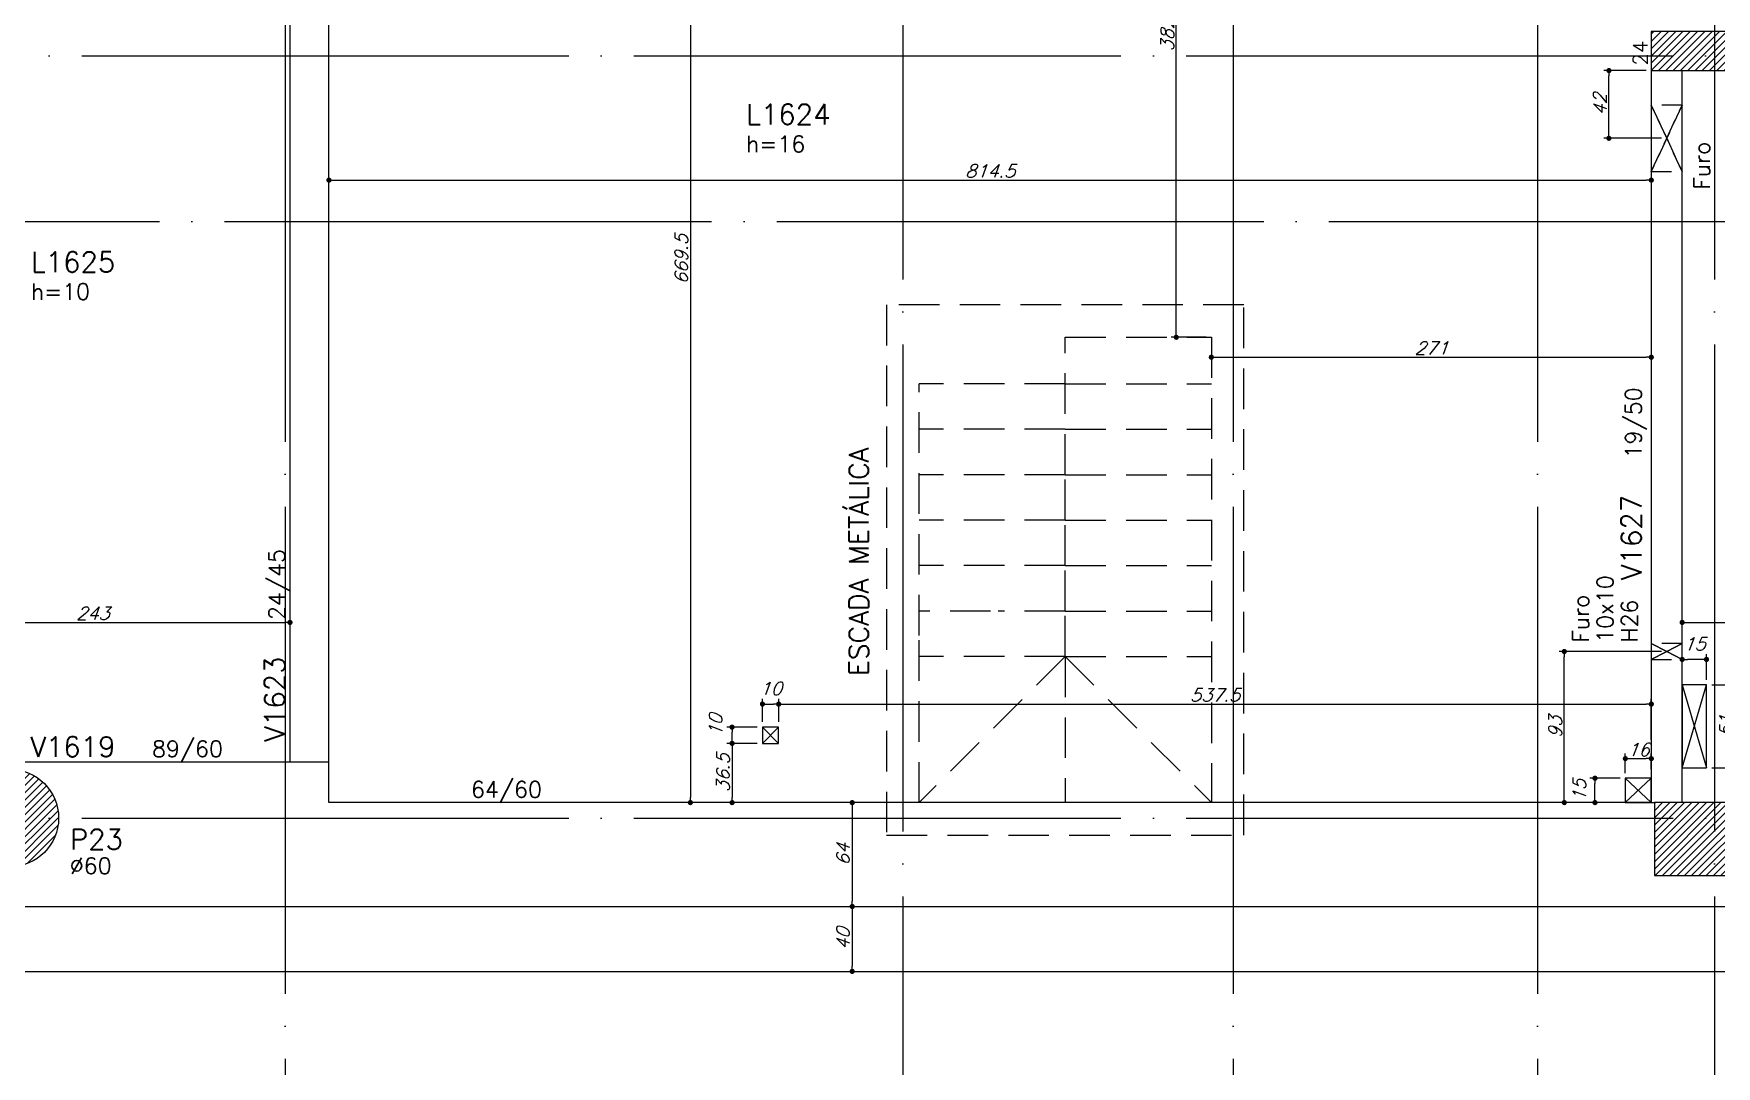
# Model space of a CAD drawing. Header units: millimetres. Extents: x -2368 to 4502, y -2283 to 2217.
# Drawn here: x -1245 to -208, y -638 to -1 of the extents above; entities that cross this region are included whole.
import ezdxf
from ezdxf.enums import TextEntityAlignment as Align

# ---------------------------------------------------------------- set-up
doc = ezdxf.new("R2010")
doc.units = ezdxf.units.MM
doc.header["$LTSCALE"] = 50
for name, pattern in [('DASHED', [0.75, 0.5, -0.25]), ('EIXO', [6.8, 6, -0.4, 0, -0.4]), ('HIDDEN', [0.375, 0.25, -0.125])]:
    doc.linetypes.add(name, pattern=pattern)
for name, color, linetype in [('F-COTAS', 106, 'Continuous'), ('F-COTAS-FUROS', 50, 'Continuous'), ('F-COTAS-FUROS VIGA', 50, 'Continuous'), ('F-EIXO', 12, 'EIXO'), ('F-ESCADAS', 2, 'Continuous'), ('F-FURO-PAREDE', 2, 'HIDDEN'), ('F-FURO-PAREDE-TEXTOS', 2, 'Continuous'), ('F-LAJES', 3, 'Continuous'), ('F-LAJES-DIM', 2, 'Continuous'), ('F-LAJES-NOME', 4, 'Continuous'), ('F-PILARES-DIM', 172, 'Continuous'), ('F-PILARES-HACH', 174, 'Continuous'), ('F-PILARES-NOME', 170, 'Continuous'), ('F-PILARES-S', 170, 'Continuous'), ('F-TEXTO', 6, 'Continuous'), ('F-VIGAS', 3, 'Continuous'), ('F-VIGAS-DIM', 2, 'Continuous'), ('F-VIGAS-NOME', 4, 'Continuous'), ('F-VÃO', 1, 'Continuous')]:
    doc.layers.add(name, color=color, linetype=linetype)
doc.styles.add('CP-TEXT-INCL', font='romans.shx', dxfattribs={"oblique": 20})
doc.styles.add('CP-TEXTO', font='romans.shx')
doc.styles.add('MCP', font='romans.shx')
doc.styles.add('ROMANS', font='romans.shx')
doc.dimstyles.new('CP-COTAS-50', dxfattribs={"dimscale": 0.64, "dimtxt": 12.5, "dimasz": 5, "dimexe": 5, "dimexo": 5, "dimgap": 2.5, "dimtad": 1, "dimdec": 1, "dimdsep": 46, "dimtxsty": 'CP-TEXT-INCL', "dimblk1": 'DOT', "dimblk2": 'DOT', "dimsah": 1, "dimcen": 9, "dimclrd": 256, "dimclre": 256, "dimclrt": 256, "dimadec": 0, "dimazin": 0, "dimtfac": 1, "dimtdec": 1, "dimtmove": 2, "dimatfit": 3, "dimldrblk": 'DOT', "dimfxl": 0, "dimtolj": 1, "dimarcsym": 0})

# ---------------------------------------------------------------- blocks, each defined once
blk = doc.blocks.new('*U13')
at = {"layer": 'F-EIXO'}
blk.add_line((0, 0), (4945.5, 0), dxfattribs=at)
at = {"layer": 'F-TEXTO', "style": 'ROMANS'}
blk.add_attdef('EIXO', text='', height=17.5, dxfattribs=at).set_placement((-28.2, 0), align=Align.MIDDLE_CENTER)
blk = doc.blocks.new('*U12')
at = {"layer": 'F-EIXO'}
blk.add_line((0, 0), (4857.5, 0), dxfattribs=at)
at = {"layer": 'F-TEXTO', "style": 'ROMANS'}
blk.add_attdef('EIXO', text='', height=17.5, dxfattribs=at).set_placement((-28.2, 0), align=Align.MIDDLE_CENTER)
blk = doc.blocks.new('*U19')
at = {"layer": 'F-EIXO'}
blk.add_line((0, 0), (0, -2828.6), dxfattribs=at)
at = {"layer": 'F-TEXTO', "style": 'ROMANS'}
blk.add_attdef('EIXO', text='', height=17.5, rotation=360, dxfattribs=at).set_placement((0, 28.2), align=Align.MIDDLE_CENTER)
blk = doc.blocks.new('*U20')
at = {"layer": 'F-EIXO'}
blk.add_line((0, 0), (0, -2728.6), dxfattribs=at)
at = {"layer": 'F-TEXTO', "style": 'ROMANS'}
blk.add_attdef('EIXO', text='', height=17.5, rotation=360, dxfattribs=at).set_placement((0, 28.2), align=Align.MIDDLE_CENTER)
blk = doc.blocks.new('*U21')
at = {"layer": 'F-EIXO'}
blk.add_line((0, 0), (0, -2828.6), dxfattribs=at)
at = {"layer": 'F-TEXTO', "style": 'ROMANS'}
blk.add_attdef('EIXO', text='', height=17.5, rotation=360, dxfattribs=at).set_placement((0, 28.2), align=Align.MIDDLE_CENTER)
blk = doc.blocks.new('_DOT')
at = {"color": 0, "linetype": 'ByBlock'}
blk.add_line((-0.5, 0), (-1, 0), dxfattribs=at)
at = {"color": 0, "linetype": 'ByBlock', "const_width": 0.5}
blk.add_lwpolyline([(-0.25, 0, 1), (0.25, 0, 1)], format="xyb", close=True, dxfattribs=at)
blk = doc.blocks.new('*D24')
at = {"layer": 'DEFPOINTS', "color": 0, "transparency": 16777216}
for p in [(-1330, -364), (-1087, -364), (-1087, -364)]:
    blk.add_point(p, dxfattribs=at)
at = {"layer": 'F-COTAS', "lineweight": -2, "transparency": 16777216}
blk.add_line((-1326.8, -364), (-1090.2, -364), dxfattribs=at)
at = {"layer": 'F-COTAS', "lineweight": -2, "transparency": 16777216, "xscale": 3.2, "yscale": 3.2, "zscale": 3.2, "rotation": 180}
blk.add_blockref('_DOT', (-1330, -364), dxfattribs=at)
at = {"layer": 'F-COTAS', "lineweight": -2, "transparency": 16777216, "xscale": 3.2, "yscale": 3.2, "zscale": 3.2}
blk.add_blockref('_DOT', (-1087, -364), dxfattribs=at)
at = {"layer": 'F-COTAS', "transparency": 16777216, "insert": (-1208.5, -358.4), "char_height": 8, "attachment_point": 5, "style": 'CP-TEXT-INCL'}
blk.add_mtext('\\A1;243', dxfattribs=at)
blk = doc.blocks.new('*D25')
at = {"layer": 'DEFPOINTS', "color": 0, "transparency": 16777216}
for p in [(-1063, -91.5), (-248.5, -91.5), (-248.5, -91.5)]:
    blk.add_point(p, dxfattribs=at)
at = {"layer": 'F-COTAS', "lineweight": -2, "transparency": 16777216}
blk.add_line((-1059.8, -91.5), (-251.7, -91.5), dxfattribs=at)
at = {"layer": 'F-COTAS', "lineweight": -2, "transparency": 16777216, "xscale": 3.2, "yscale": 3.2, "zscale": 3.2, "rotation": 180}
blk.add_blockref('_DOT', (-1063, -91.5), dxfattribs=at)
at = {"layer": 'F-COTAS', "lineweight": -2, "transparency": 16777216, "xscale": 3.2, "yscale": 3.2, "zscale": 3.2}
blk.add_blockref('_DOT', (-248.5, -91.5), dxfattribs=at)
at = {"layer": 'F-COTAS', "transparency": 16777216, "insert": (-655.8, -85.9), "char_height": 8, "attachment_point": 5, "style": 'CP-TEXT-INCL'}
blk.add_mtext('\\A1;814.5', dxfattribs=at)
blk = doc.blocks.new('*D26')
at = {"layer": 'DEFPOINTS', "color": 0, "transparency": 16777216}
for p in [(-229.5, -364), (180.5, -364), (180.5, -364)]:
    blk.add_point(p, dxfattribs=at)
at = {"layer": 'F-COTAS', "lineweight": -2, "transparency": 16777216}
blk.add_line((-226.3, -364), (177.3, -364), dxfattribs=at)
at = {"layer": 'F-COTAS', "lineweight": -2, "transparency": 16777216, "xscale": 3.2, "yscale": 3.2, "zscale": 3.2, "rotation": 180}
blk.add_blockref('_DOT', (-229.5, -364), dxfattribs=at)
at = {"layer": 'F-COTAS', "lineweight": -2, "transparency": 16777216, "xscale": 3.2, "yscale": 3.2, "zscale": 3.2}
blk.add_blockref('_DOT', (180.5, -364), dxfattribs=at)
at = {"layer": 'F-COTAS', "transparency": 16777216, "insert": (-24.5, -358.4), "char_height": 8, "attachment_point": 5, "style": 'CP-TEXT-INCL'}
blk.add_mtext('\\A1;410', dxfattribs=at)
blk = doc.blocks.new('*D74')
at = {"layer": 'DEFPOINTS', "color": 0, "transparency": 16777216}
for p in [(-840.4, 194.5), (-840.4, -475), (-840.4, -475)]:
    blk.add_point(p, dxfattribs=at)
at = {"layer": 'F-COTAS', "lineweight": -2, "transparency": 16777216}
blk.add_line((-840.4, 191.3), (-840.4, -471.8), dxfattribs=at)
at = {"layer": 'F-COTAS', "lineweight": -2, "transparency": 16777216, "xscale": 3.2, "yscale": 3.2, "zscale": 3.2}
for p, rotation in [((-840.4, 194.5), 90), ((-840.4, -475), 270)]:
    blk.add_blockref('_DOT', p, dxfattribs=dict(at, rotation=rotation))
at = {"layer": 'F-COTAS', "transparency": 16777216, "insert": (-846, -140.3), "char_height": 8, "attachment_point": 5, "rotation": 90, "style": 'CP-TEXT-INCL'}
blk.add_mtext('\\A1;669.5', dxfattribs=at)
blk = doc.blocks.new('*D75')
at = {"layer": 'DEFPOINTS', "color": 0, "transparency": 16777216}
for p in [(-740.7, -475), (-740.7, -539), (-740.7, -539)]:
    blk.add_point(p, dxfattribs=at)
at = {"layer": 'F-COTAS', "lineweight": -2, "transparency": 16777216}
blk.add_line((-740.7, -478.2), (-740.7, -535.8), dxfattribs=at)
at = {"layer": 'F-COTAS', "lineweight": -2, "transparency": 16777216, "xscale": 3.2, "yscale": 3.2, "zscale": 3.2}
for p, rotation in [((-740.7, -475), 90), ((-740.7, -539), 270)]:
    blk.add_blockref('_DOT', p, dxfattribs=dict(at, rotation=rotation))
at = {"layer": 'F-COTAS', "transparency": 16777216, "insert": (-746.3, -507), "char_height": 8, "attachment_point": 5, "rotation": 90, "style": 'CP-TEXT-INCL'}
blk.add_mtext('\\A1;64', dxfattribs=at)
blk = doc.blocks.new('*D76')
at = {"layer": 'DEFPOINTS', "color": 0, "transparency": 16777216}
for p in [(-740.7, -539), (-740.7, -579), (-740.7, -579)]:
    blk.add_point(p, dxfattribs=at)
at = {"layer": 'F-COTAS', "lineweight": -2, "transparency": 16777216}
blk.add_line((-740.7, -542.2), (-740.7, -575.8), dxfattribs=at)
at = {"layer": 'F-COTAS', "lineweight": -2, "transparency": 16777216, "xscale": 3.2, "yscale": 3.2, "zscale": 3.2}
for p, rotation in [((-740.7, -539), 90), ((-740.7, -579), 270)]:
    blk.add_blockref('_DOT', p, dxfattribs=dict(at, rotation=rotation))
at = {"layer": 'F-COTAS', "transparency": 16777216, "insert": (-746.3, -559), "char_height": 8, "attachment_point": 5, "rotation": 90, "style": 'CP-TEXT-INCL'}
blk.add_mtext('\\A1;40', dxfattribs=at)
blk = doc.blocks.new('*D157')
at = {"layer": 'DEFPOINTS', "color": 0, "transparency": 16777216}
for p in [(-519.5, -188.3), (-248.5, -188.3), (-248.5, -200.6)]:
    blk.add_point(p, dxfattribs=at)
at = {"layer": 'F-COTAS', "lineweight": -2, "transparency": 16777216}
for p, q in [((-519.5, -191.5), (-519.5, -203.8)), ((-248.5, -191.5), (-248.5, -203.8)), ((-516.3, -200.6), (-251.7, -200.6))]:
    blk.add_line(p, q, dxfattribs=at)
at = {"layer": 'F-COTAS', "lineweight": -2, "transparency": 16777216, "xscale": 3.2, "yscale": 3.2, "zscale": 3.2, "rotation": 180}
blk.add_blockref('_DOT', (-519.5, -200.6), dxfattribs=at)
at = {"layer": 'F-COTAS', "lineweight": -2, "transparency": 16777216, "xscale": 3.2, "yscale": 3.2, "zscale": 3.2}
blk.add_blockref('_DOT', (-248.5, -200.6), dxfattribs=at)
at = {"layer": 'F-COTAS', "transparency": 16777216, "insert": (-384, -195), "char_height": 8, "attachment_point": 5, "style": 'CP-TEXT-INCL'}
blk.add_mtext('\\A1;271', dxfattribs=at)
blk = doc.blocks.new('*D158')
at = {"layer": 'DEFPOINTS', "color": 0, "transparency": 16777216}
for p in [(-541.1, 194.5), (-531.6, 194.5), (-519.5, -188.3)]:
    blk.add_point(p, dxfattribs=at)
at = {"layer": 'F-COTAS', "lineweight": -2, "transparency": 16777216}
for p, q in [((-534.8, 194.5), (-544.3, 194.5)), ((-541.1, -185.1), (-541.1, 191.3)), ((-522.7, -188.3), (-544.3, -188.3))]:
    blk.add_line(p, q, dxfattribs=at)
at = {"layer": 'F-COTAS', "lineweight": -2, "transparency": 16777216, "xscale": 3.2, "yscale": 3.2, "zscale": 3.2}
for p, rotation in [((-541.1, 194.5), 90), ((-541.1, -188.3), 270)]:
    blk.add_blockref('_DOT', p, dxfattribs=dict(at, rotation=rotation))
at = {"layer": 'F-COTAS', "transparency": 16777216, "insert": (-546.7, 3.1), "char_height": 8, "attachment_point": 5, "rotation": 90, "style": 'CP-TEXT-INCL'}
blk.add_mtext('\\A1;382.8', dxfattribs=at)
blk = doc.blocks.new('*D208')
at = {"layer": 'DEFPOINTS', "color": 0, "transparency": 16777216}
for p in [(-1389, -579), (2295, -855.5), (2295, -972.3)]:
    blk.add_point(p, dxfattribs=at)
at = {"layer": 'F-COTAS', "lineweight": -2, "transparency": 16777216}
for p, q in [((-1389, -582.2), (-1389, -975.5)), ((2295, -858.7), (2295, -975.5)), ((-1385.8, -972.3), (2291.8, -972.3))]:
    blk.add_line(p, q, dxfattribs=at)
at = {"layer": 'F-COTAS', "lineweight": -2, "transparency": 16777216, "xscale": 3.2, "yscale": 3.2, "zscale": 3.2, "rotation": 180}
blk.add_blockref('_DOT', (-1389, -972.3), dxfattribs=at)
at = {"layer": 'F-COTAS', "lineweight": -2, "transparency": 16777216, "xscale": 3.2, "yscale": 3.2, "zscale": 3.2}
blk.add_blockref('_DOT', (2295, -972.3), dxfattribs=at)
at = {"layer": 'F-COTAS', "transparency": 16777216, "insert": (453, -966.7), "char_height": 8, "attachment_point": 5, "style": 'CP-TEXT-INCL'}
blk.add_mtext('\\A1;3684', dxfattribs=at)
blk = doc.blocks.new('*D226')
at = {"layer": 'DEFPOINTS', "color": 0, "transparency": 16777216}
for p in [(-1720, 1438), (-1200, 1438), (-1389, -579)]:
    blk.add_point(p, dxfattribs=at)
at = {"layer": 'F-COTAS', "lineweight": -2, "transparency": 16777216}
for p, q in [((-1203.2, 1438), (-1723.2, 1438)), ((-1720, -575.8), (-1720, 1434.8)), ((-1392.2, -579), (-1723.2, -579))]:
    blk.add_line(p, q, dxfattribs=at)
at = {"layer": 'F-COTAS', "lineweight": -2, "transparency": 16777216, "xscale": 3.2, "yscale": 3.2, "zscale": 3.2}
for p, rotation in [((-1720, 1438), 90), ((-1720, -579), 270)]:
    blk.add_blockref('_DOT', p, dxfattribs=dict(at, rotation=rotation))
at = {"layer": 'F-COTAS', "transparency": 16777216, "insert": (-1725.6, 429.5), "char_height": 8, "attachment_point": 5, "rotation": 90, "style": 'CP-TEXT-INCL'}
blk.add_mtext('\\A1;2017', dxfattribs=at)
blk = doc.blocks.new('*U278')
at = {"layer": 'F-VÃO'}
for p, q in [((0, 0), (10, 10)), ((0, 10), (10, 0))]:
    blk.add_line(p, q, dxfattribs=at)
at = {"layer": 'F-VÃO', "color": 3}
blk.add_lwpolyline([(0, 0), (10, 0), (10, 10), (0, 10)], close=True, dxfattribs=at)
blk = doc.blocks.new('*U281')
at = {"layer": 'F-VÃO'}
for p, q in [((0, 0), (16, 15)), ((0, 15), (16, 0))]:
    blk.add_line(p, q, dxfattribs=at)
at = {"layer": 'F-VÃO', "color": 3}
blk.add_lwpolyline([(0, 0), (16, 0), (16, 15), (0, 15)], close=True, dxfattribs=at)
blk = doc.blocks.new('*U284')
at = {"layer": 'F-VÃO'}
for p, q in [((0, 0), (15, 51)), ((0, 51), (15, 0))]:
    blk.add_line(p, q, dxfattribs=at)
at = {"layer": 'F-VÃO', "color": 3}
blk.add_lwpolyline([(0, 0), (15, 0), (15, 51), (0, 51)], close=True, dxfattribs=at)
blk = doc.blocks.new('*D374')
at = {"layer": 'DEFPOINTS', "color": 0, "transparency": 16777216}
for p in [(-796, -438.5), (-814.7, -475), (-796, -475)]:
    blk.add_point(p, dxfattribs=at)
at = {"layer": 'F-COTAS-FUROS', "lineweight": -2, "transparency": 16777216}
for p, q in [((-799.2, -438.5), (-817.9, -438.5)), ((-814.7, -441.7), (-814.7, -471.8)), ((-799.2, -475), (-817.9, -475))]:
    blk.add_line(p, q, dxfattribs=at)
at = {"layer": 'F-COTAS-FUROS', "lineweight": -2, "transparency": 16777216, "xscale": 3.2, "yscale": 3.2, "zscale": 3.2}
for p, rotation in [((-814.7, -438.5), 90), ((-814.7, -475), 270)]:
    blk.add_blockref('_DOT', p, dxfattribs=dict(at, rotation=rotation))
at = {"layer": 'F-COTAS-FUROS', "transparency": 16777216, "insert": (-820.3, -456.8), "char_height": 8, "attachment_point": 5, "rotation": 90, "style": 'CP-TEXT-INCL'}
blk.add_mtext('\\A1;36.5', dxfattribs=at)
blk = doc.blocks.new('*D375')
at = {"layer": 'DEFPOINTS', "color": 0, "transparency": 16777216}
for p in [(-814.7, -428.5), (-796, -428.5), (-796, -438.5)]:
    blk.add_point(p, dxfattribs=at)
at = {"layer": 'F-COTAS-FUROS', "lineweight": -2, "transparency": 16777216}
for p, q in [((-799.2, -428.5), (-817.9, -428.5)), ((-814.7, -435.3), (-814.7, -431.7)), ((-799.2, -438.5), (-817.9, -438.5))]:
    blk.add_line(p, q, dxfattribs=at)
at = {"layer": 'F-COTAS-FUROS', "lineweight": -2, "transparency": 16777216, "xscale": 3.2, "yscale": 3.2, "zscale": 3.2}
for p, rotation in [((-814.7, -428.5), 90), ((-814.7, -438.5), 270)]:
    blk.add_blockref('_DOT', p, dxfattribs=dict(at, rotation=rotation))
at = {"layer": 'F-COTAS-FUROS', "transparency": 16777216, "insert": (-824.9, -427.4), "char_height": 8, "attachment_point": 5, "rotation": 90, "style": 'CP-TEXT-INCL'}
blk.add_mtext('\\A1;10', dxfattribs=at)
blk = doc.blocks.new('*D376')
at = {"layer": 'DEFPOINTS', "color": 0, "transparency": 16777216}
for p in [(-786, -414.3), (-796, -428.5), (-786, -428.5)]:
    blk.add_point(p, dxfattribs=at)
at = {"layer": 'F-COTAS-FUROS', "lineweight": -2, "transparency": 16777216}
for p, q in [((-796, -425.3), (-796, -411.1)), ((-792.8, -414.3), (-789.2, -414.3)), ((-786, -425.3), (-786, -411.1))]:
    blk.add_line(p, q, dxfattribs=at)
at = {"layer": 'F-COTAS-FUROS', "lineweight": -2, "transparency": 16777216, "xscale": 3.2, "yscale": 3.2, "zscale": 3.2, "rotation": 180}
blk.add_blockref('_DOT', (-796, -414.3), dxfattribs=at)
at = {"layer": 'F-COTAS-FUROS', "lineweight": -2, "transparency": 16777216, "xscale": 3.2, "yscale": 3.2, "zscale": 3.2}
blk.add_blockref('_DOT', (-786, -414.3), dxfattribs=at)
at = {"layer": 'F-COTAS-FUROS', "transparency": 16777216, "insert": (-791, -404.7), "char_height": 8, "attachment_point": 5, "style": 'CP-TEXT-INCL'}
blk.add_mtext('\\A1;10', dxfattribs=at)
blk = doc.blocks.new('*D377')
at = {"layer": 'DEFPOINTS', "color": 0, "transparency": 16777216}
for p in [(-248.5, -414.3), (-786, -428.5), (-248.5, -439.6)]:
    blk.add_point(p, dxfattribs=at)
at = {"layer": 'F-COTAS-FUROS', "lineweight": -2, "transparency": 16777216}
for p, q in [((-786, -425.3), (-786, -411.1)), ((-782.8, -414.3), (-251.7, -414.3)), ((-248.5, -436.4), (-248.5, -411.1))]:
    blk.add_line(p, q, dxfattribs=at)
at = {"layer": 'F-COTAS-FUROS', "lineweight": -2, "transparency": 16777216, "xscale": 3.2, "yscale": 3.2, "zscale": 3.2, "rotation": 180}
blk.add_blockref('_DOT', (-786, -414.3), dxfattribs=at)
at = {"layer": 'F-COTAS-FUROS', "lineweight": -2, "transparency": 16777216, "xscale": 3.2, "yscale": 3.2, "zscale": 3.2}
blk.add_blockref('_DOT', (-248.5, -414.3), dxfattribs=at)
at = {"layer": 'F-COTAS-FUROS', "transparency": 16777216, "insert": (-517.3, -408.7), "char_height": 8, "attachment_point": 5, "style": 'CP-TEXT-INCL'}
blk.add_mtext('\\A1;537.5', dxfattribs=at)
blk = doc.blocks.new('*D378')
at = {"layer": 'DEFPOINTS', "color": 0, "transparency": 16777216}
for p in [(-283.2, -460), (-264.5, -460), (-267.5, -475)]:
    blk.add_point(p, dxfattribs=at)
at = {"layer": 'F-COTAS-FUROS', "lineweight": -2, "transparency": 16777216}
for p, q in [((-267.7, -460), (-286.4, -460)), ((-283.2, -471.8), (-283.2, -463.2)), ((-270.7, -475), (-286.4, -475))]:
    blk.add_line(p, q, dxfattribs=at)
at = {"layer": 'F-COTAS-FUROS', "lineweight": -2, "transparency": 16777216, "xscale": 3.2, "yscale": 3.2, "zscale": 3.2}
for p, rotation in [((-283.2, -460), 90), ((-283.2, -475), 270)]:
    blk.add_blockref('_DOT', p, dxfattribs=dict(at, rotation=rotation))
at = {"layer": 'F-COTAS-FUROS', "transparency": 16777216, "insert": (-292.8, -467.5), "char_height": 8, "attachment_point": 5, "rotation": 90, "style": 'CP-TEXT-INCL'}
blk.add_mtext('\\A1;15', dxfattribs=at)
blk = doc.blocks.new('*D379')
at = {"layer": 'DEFPOINTS', "color": 0, "transparency": 16777216}
for p in [(-248.5, -447.9), (-264.5, -460), (-248.5, -457.7)]:
    blk.add_point(p, dxfattribs=at)
at = {"layer": 'F-COTAS-FUROS', "lineweight": -2, "transparency": 16777216}
for p, q in [((-264.5, -456.8), (-264.5, -444.7)), ((-248.5, -454.5), (-248.5, -444.7)), ((-261.3, -447.9), (-251.7, -447.9))]:
    blk.add_line(p, q, dxfattribs=at)
at = {"layer": 'F-COTAS-FUROS', "lineweight": -2, "transparency": 16777216, "xscale": 3.2, "yscale": 3.2, "zscale": 3.2, "rotation": 180}
blk.add_blockref('_DOT', (-264.5, -447.9), dxfattribs=at)
at = {"layer": 'F-COTAS-FUROS', "lineweight": -2, "transparency": 16777216, "xscale": 3.2, "yscale": 3.2, "zscale": 3.2}
blk.add_blockref('_DOT', (-248.5, -447.9), dxfattribs=at)
at = {"layer": 'F-COTAS-FUROS', "transparency": 16777216, "insert": (-256.5, -442.3), "char_height": 8, "attachment_point": 5, "style": 'CP-TEXT-INCL'}
blk.add_mtext('\\A1;16', dxfattribs=at)
blk = doc.blocks.new('*D380')
at = {"layer": 'DEFPOINTS', "color": 0, "transparency": 16777216}
for p in [(-214.5, -453.5), (-205.7, -475), (-196.9, -475)]:
    blk.add_point(p, dxfattribs=at)
at = {"layer": 'F-COTAS-FUROS', "lineweight": -2, "transparency": 16777216}
for p, q in [((-211.3, -453.5), (-193.7, -453.5)), ((-196.9, -456.7), (-196.9, -471.8)), ((-202.5, -475), (-193.7, -475))]:
    blk.add_line(p, q, dxfattribs=at)
at = {"layer": 'F-COTAS-FUROS', "lineweight": -2, "transparency": 16777216, "xscale": 3.2, "yscale": 3.2, "zscale": 3.2}
for p, rotation in [((-196.9, -453.5), 90), ((-196.9, -475), 270)]:
    blk.add_blockref('_DOT', p, dxfattribs=dict(at, rotation=rotation))
at = {"layer": 'F-COTAS-FUROS', "transparency": 16777216, "insert": (-179.3, -457.1), "char_height": 8, "attachment_point": 5, "rotation": 90, "style": 'CP-TEXT-INCL'}
blk.add_mtext('\\A1;21.5', dxfattribs=at)
blk = doc.blocks.new('*D381')
at = {"layer": 'DEFPOINTS', "color": 0, "transparency": 16777216}
for p in [(-214.5, -402.5), (-196.9, -402.5), (-214.5, -453.5)]:
    blk.add_point(p, dxfattribs=at)
at = {"layer": 'F-COTAS-FUROS', "lineweight": -2, "transparency": 16777216}
for p, q in [((-211.3, -402.5), (-193.7, -402.5)), ((-196.9, -450.3), (-196.9, -405.7)), ((-211.3, -453.5), (-193.7, -453.5))]:
    blk.add_line(p, q, dxfattribs=at)
at = {"layer": 'F-COTAS-FUROS', "lineweight": -2, "transparency": 16777216, "xscale": 3.2, "yscale": 3.2, "zscale": 3.2}
for p, rotation in [((-196.9, -402.5), 90), ((-196.9, -453.5), 270)]:
    blk.add_blockref('_DOT', p, dxfattribs=dict(at, rotation=rotation))
at = {"layer": 'F-COTAS-FUROS', "transparency": 16777216, "insert": (-202.5, -428), "char_height": 8, "attachment_point": 5, "rotation": 90, "style": 'CP-TEXT-INCL'}
blk.add_mtext('\\A1;51', dxfattribs=at)
blk = doc.blocks.new('*D382')
at = {"layer": 'DEFPOINTS', "color": 0, "transparency": 16777216}
for p in [(-229.5, -386.8), (-229.5, -395.6), (-214.5, -402.5)]:
    blk.add_point(p, dxfattribs=at)
at = {"layer": 'F-COTAS-FUROS', "lineweight": -2, "transparency": 16777216}
for p, q in [((-229.5, -392.4), (-229.5, -383.6)), ((-217.7, -386.8), (-226.3, -386.8)), ((-214.5, -399.3), (-214.5, -383.6))]:
    blk.add_line(p, q, dxfattribs=at)
at = {"layer": 'F-COTAS-FUROS', "lineweight": -2, "transparency": 16777216, "xscale": 3.2, "yscale": 3.2, "zscale": 3.2, "rotation": 180}
blk.add_blockref('_DOT', (-229.5, -386.8), dxfattribs=at)
at = {"layer": 'F-COTAS-FUROS', "lineweight": -2, "transparency": 16777216, "xscale": 3.2, "yscale": 3.2, "zscale": 3.2}
blk.add_blockref('_DOT', (-214.5, -386.8), dxfattribs=at)
at = {"layer": 'F-COTAS-FUROS', "transparency": 16777216, "insert": (-222, -377.2), "char_height": 8, "attachment_point": 5, "style": 'CP-TEXT-INCL'}
blk.add_mtext('\\A1;15', dxfattribs=at)
blk = doc.blocks.new('*D509')
at = {"layer": 'DEFPOINTS', "color": 0, "linetype": 'Continuous', "transparency": 16777216}
for p in [(-274.6, -24), (-248.5, -24), (-239, -65.7)]:
    blk.add_point(p, dxfattribs=at)
at = {"layer": 'F-COTAS-FUROS VIGA', "linetype": 'Continuous', "lineweight": -2, "transparency": 16777216}
for p, q in [((-251.7, -24), (-277.8, -24)), ((-274.6, -62.5), (-274.6, -27.2)), ((-242.2, -65.7), (-277.8, -65.7))]:
    blk.add_line(p, q, dxfattribs=at)
at = {"layer": 'F-COTAS-FUROS VIGA', "linetype": 'Continuous', "lineweight": -2, "transparency": 16777216, "xscale": 3.2, "yscale": 3.2, "zscale": 3.2}
for p, rotation in [((-274.6, -24), 90), ((-274.6, -65.7), 270)]:
    blk.add_blockref('_DOT', p, dxfattribs=dict(at, rotation=rotation))
at = {"layer": 'F-COTAS-FUROS VIGA', "linetype": 'Continuous', "transparency": 16777216, "insert": (-280.2, -44.9), "char_height": 8, "attachment_point": 5, "rotation": 90, "style": 'CP-TEXT-INCL'}
blk.add_mtext('\\A1;42', dxfattribs=at)
blk = doc.blocks.new('*D510')
at = {"layer": 'DEFPOINTS', "color": 0, "linetype": 'Continuous', "transparency": 16777216}
for p in [(-302.1, -381.9), (-239, -381.9), (-300.7, -475)]:
    blk.add_point(p, dxfattribs=at)
at = {"layer": 'F-COTAS-FUROS VIGA', "linetype": 'Continuous', "lineweight": -2, "transparency": 16777216}
for p, q in [((-242.2, -381.9), (-305.3, -381.9)), ((-302.1, -471.8), (-302.1, -385.1)), ((-303.9, -475), (-305.3, -475))]:
    blk.add_line(p, q, dxfattribs=at)
at = {"layer": 'F-COTAS-FUROS VIGA', "linetype": 'Continuous', "lineweight": -2, "transparency": 16777216, "xscale": 3.2, "yscale": 3.2, "zscale": 3.2}
for p, rotation in [((-302.1, -381.9), 90), ((-302.1, -475), 270)]:
    blk.add_blockref('_DOT', p, dxfattribs=dict(at, rotation=rotation))
at = {"layer": 'F-COTAS-FUROS VIGA', "linetype": 'Continuous', "transparency": 16777216, "insert": (-307.7, -428.5), "char_height": 8, "attachment_point": 5, "rotation": 90, "style": 'CP-TEXT-INCL'}
blk.add_mtext('\\A1;93', dxfattribs=at)

msp = doc.modelspace()

# ---------------------------------------------------------------- hatches: boundary and pattern name
at = {"layer": 'F-COTAS'}
h = msp.add_hatch(dxfattribs=at)
h.set_pattern_fill('ANSI32', color=256)
h.paths.add_polyline_path([(-248.5, -21.964), (-248.5, -2.464), (-262, -2.464), (-262, -21.964)], flags=9)
h = msp.add_hatch(dxfattribs=at)
h.set_pattern_fill('ANSI32', color=256)
h.paths.add_polyline_path([(-809.171, -41.599), (-809.171, -60.349), (-750.54, -60.349), (-750.54, -41.599)], flags=25)
h = msp.add_hatch(dxfattribs=at)
h.set_pattern_fill('ANSI32', color=256)
h.paths.add_polyline_path([(-808.546, -61.724), (-808.546, -76.724), (-768.308, -76.724), (-768.308, -61.724)], flags=25)
h = msp.add_hatch(dxfattribs=at)
h.set_pattern_fill('ANSI32', color=256)
h.paths.add_polyline_path([(-1247.326, -151.309), (-1187.505, -151.309), (-1187.505, -132.559), (-1247.326, -132.559)], flags=9)
h = msp.add_hatch(dxfattribs=at)
h.set_pattern_fill('ANSI32', color=256)
h.paths.add_polyline_path([(-1247.178, -167.684), (-1205.035, -167.684), (-1205.035, -152.684), (-1247.178, -152.684)], flags=9)
h = msp.add_hatch(dxfattribs=at)
h.set_pattern_fill('ANSI32', color=256)
h.paths.add_polyline_path([(-568.677, -176.483), (-555.552, -176.483), (-555.552, -159.608), (-568.677, -159.608)], flags=9)
h = msp.add_hatch(dxfattribs=at)
h.set_pattern_fill('ANSI32', color=256)
h.paths.add_polyline_path([(-654.075, -211.605), (-640.95, -211.605), (-640.95, -194.73), (-654.075, -194.73)], flags=9)
h = msp.add_hatch(dxfattribs=at)
h.set_pattern_fill('ANSI32', color=256)
h.paths.add_polyline_path([(-247.376, -263.853), (-247.376, -211.948), (-270.233, -211.948), (-270.233, -263.853)], flags=9)
h = msp.add_hatch(dxfattribs=at)
h.set_pattern_fill('ANSI32', color=256)
h.paths.add_polyline_path([(-251.393, -340.431), (-251.393, -278.228), (-270.143, -278.228), (-270.143, -340.431)], flags=9)
h = msp.add_hatch(dxfattribs=at)
h.set_pattern_fill('ANSI32', color=256)
h.paths.add_polyline_path([(-1082.982, -364.881), (-1082.982, -311.548), (-1105.839, -311.548), (-1105.839, -364.881)], flags=9)
h = msp.add_hatch(dxfattribs=at)
h.set_pattern_fill('ANSI32', color=256)
h.paths.add_polyline_path([(-1087, -440.03), (-1087, -377.827), (-1105.75, -377.827), (-1105.75, -440.03)], flags=9)
h = msp.add_hatch(dxfattribs=at)
h.set_pattern_fill('ANSI32', color=256)
h.paths.add_polyline_path([(-1249.53, -450), (-1187.923, -450), (-1187.923, -431.25), (-1249.53, -431.25)], flags=9)
h = msp.add_hatch(dxfattribs=at)
h.set_pattern_fill('ANSI32', color=256)
h.paths.add_polyline_path([(-1174.381, -454.018), (-1121.048, -454.018), (-1121.048, -431.161), (-1174.381, -431.161)], flags=9)
h = msp.add_hatch(dxfattribs=at)
h.set_pattern_fill('ANSI32', color=256)
h.paths.add_polyline_path([(-977.405, -479.018), (-924.548, -479.018), (-924.548, -456.161), (-977.405, -456.161)], flags=9)
h = msp.add_hatch(dxfattribs=at)
h.set_pattern_fill('ANSI32', color=256)
h.paths.add_polyline_path([(-1223.328, -507.051), (-1184.935, -507.051), (-1184.935, -488.301), (-1223.328, -488.301)], flags=9)
h = msp.add_hatch(dxfattribs=at)
h.set_pattern_fill('ANSI32', color=256)
h.paths.add_polyline_path([(-1223.655, -521.426), (-1193.417, -521.426), (-1193.417, -506.426), (-1223.655, -506.426)], flags=9)
at = {"layer": 'F-PILARES-HACH', "linetype": 'Continuous'}
h = msp.add_hatch(dxfattribs=at)
h.set_pattern_fill('ANSI31', color=256, style=0)
h.paths.add_polyline_path([(19, -24), (19, 493.5), (0, 493.5), (0, 0), (-248.5, 0), (-248.5, -24)], flags=16)
h = msp.add_hatch(dxfattribs=at)
h.set_pattern_fill('ANSI31', color=256, style=0)
edge = h.paths.add_edge_path()
edge.add_arc((-1259.5, -484.5), 30, 0, 360)
h = msp.add_hatch(dxfattribs=at)
h.set_pattern_fill('ANSI31', color=256, style=0)
h.paths.add_polyline_path([(-246.5, -520), (-172.5, -520), (-172.5, -475), (-246.5, -475)], flags=16)

# ---------------------------------------------------------------- linework, layer by layer
at = {"layer": 'F-ESCADAS', "color": 1, "linetype": 'DASHED'}
for p, q in [((-609.5, -273), (-609.5, -188.278)), ((-609.5, -188.278), (-519.5, -188.278)), ((-519.5, -188.278), (-519.5, -475)), ((-699.5, -372.029), (-699.5, -217)), ((-609.5, -217), (-699.5, -217)), ((-609.5, -217), (-519.5, -217)), ((-609.5, -245), (-699.5, -245)), ((-609.5, -273), (-609.5, -245)), ((-609.5, -245), (-519.5, -245)), ((-609.5, -273), (-699.5, -273)), ((-609.5, -301), (-609.5, -273)), ((-609.5, -273), (-519.5, -273)), ((-609.5, -301), (-699.5, -301)), ((-609.5, -329), (-609.5, -301)), ((-609.5, -301), (-519.5, -301)), ((-609.5, -329), (-699.5, -329)), ((-609.5, -357), (-609.5, -329)), ((-609.5, -329), (-519.5, -329)), ((-655.454, -357), (-699.5, -357)), ((-609.5, -357), (-650.75, -357)), ((-609.5, -385), (-609.5, -357)), ((-609.5, -357), (-519.5, -357)), ((-699.5, -475), (-699.5, -372.029)), ((-609.5, -385), (-699.5, -475)), ((-609.5, -385), (-699.5, -385)), ((-609.5, -385), (-609.5, -475)), ((-609.5, -385), (-519.5, -475)), ((-609.5, -385), (-519.5, -385))]:
    msp.add_line(p, q, dxfattribs=at)
msp.add_lwpolyline([(-719.5, -495), (-499.5, -495), (-499.5, -168.278), (-719.5, -168.278)], close=True, dxfattribs=at)
at = {"layer": 'F-FURO-PAREDE'}
for points in [[(-239, -65.703), (-229.5, -86.203), (-229.5, -45.203), (-239, -65.703), (-229.5, -45.203), (-248.5, -45.203), (-239, -65.703), (-248.5, -45.203), (-248.5, -86.203), (-239, -65.703), (-248.5, -86.203), (-229.5, -86.203), (-239, -65.703)], [(-239, -381.928), (-229.5, -386.928), (-229.5, -376.928), (-239, -381.928), (-229.5, -376.928), (-248.5, -376.928), (-239, -381.928), (-248.5, -376.928), (-248.5, -386.928), (-239, -381.928), (-248.5, -386.928), (-229.5, -386.928), (-239, -381.928)]]:
    msp.add_lwpolyline(points, dxfattribs=at)
at = {"layer": 'F-LAJES', "linetype": 'Continuous'}
msp.add_line((-1389, -579), (893.5, -579), dxfattribs=at)
at = {"layer": 'F-PILARES-S', "linetype": 'Continuous'}
for points in [[(19, -24), (19, 493.5), (0, 493.5), (0, 0), (-248.5, 0), (-248.5, -24), (19, -24)], [(-246.5, -520), (-172.5, -520), (-172.5, -475), (-246.5, -475), (-246.5, -520)]]:
    msp.add_lwpolyline(points, dxfattribs=at)
msp.add_circle((-1259.5, -484.5), 30, dxfattribs=at)
at = {"layer": 'F-VIGAS'}
for points in [[(-1087, 194.5), (-1087, -450)], [(-1063, -475), (-1063, 194.5)], [(-248.5, -24), (-248.5, -475)], [(-229.5, -475), (-229.5, -24)], [(-1063, -450), (-1259.5, -450)], [(-248.5, -475), (-1063, -475)], [(-248.5, -475), (-246.5, -475)], [(-1259.5, -539), (-1075, -539)], [(-1075, -539), (-239, -539)], [(-239, -539), (187.5, -539)]]:
    msp.add_lwpolyline(points, dxfattribs=at)

# ---------------------------------------------------------------- block references
at = {"layer": 'F-EIXO', "linetype": 'Continuous'}
for name, p in [('*U19', (-709.5, 1847.82)), ('*U21', (-209.5, 1847.82)), ('*U20', (-1090, 1747.82)), ('*U20', (-506, 1747.82)), ('*U20', (-318.5, 1747.82)), ('*U13', (-1895.471, -15)), ('*U12', (-1807.517, -117)), ('*U13', (-1895.471, -484.5))]:
    msp.add_blockref(name, p, dxfattribs=at)
at = {"layer": 'F-VÃO'}
for name, p in [('*U284', (-229.5, -453.5)), ('*U278', (-796.004, -438.5)), ('*U281', (-264.5, -475))]:
    msp.add_blockref(name, p, dxfattribs=at)

# ---------------------------------------------------------------- texts
at = {"layer": 'F-FURO-PAREDE-TEXTOS', "linetype": 'Continuous', "style": 'MCP'}
for s, p in [('Furo', (-212.381, -97.366)), ('10x10', (-271.972, -376.488)), ('Furo', (-286.972, -376.488)), ('H26', (-256.972, -376.488))]:
    msp.add_text(s, height=10, rotation=90, dxfattribs=at).set_placement(p)
at = {"layer": 'F-LAJES-DIM', "linetype": 'Continuous', "style": 'MCP'}
for s, p in [('h=16', (-806.046, -74.224)), ('h=10', (-1246.582, -165.184))]:
    msp.add_text(s, height=10, dxfattribs=at).set_placement(p)
at = {"layer": 'F-LAJES-NOME', "linetype": 'Continuous', "style": 'MCP'}
for s, p in [('L1624', (-806.046, -57.224)), ('L1625', (-1246.582, -148.184))]:
    msp.add_text(s, height=12.5, dxfattribs=at).set_placement(p)
at = {"layer": 'F-PILARES-DIM', "linetype": 'Continuous', "style": 'MCP'}
msp.add_text('24', height=9, rotation=90, dxfattribs=at).set_placement((-250.75, -21))
msp.add_text('%%c60', height=10, dxfattribs=at).set_placement((-1222.584, -518.926))
at = {"layer": 'F-PILARES-NOME', "linetype": 'Continuous', "style": 'MCP'}
msp.add_text('P23', height=12.5, dxfattribs=at).set_placement((-1222.584, -503.926))
at = {"layer": 'F-TEXTO', "color": 3, "insert": (-742.664, -396.943), "char_height": 12, "width": 346.04023, "attachment_point": 1, "rotation": 90, "style": 'CP-TEXTO'}
msp.add_mtext('ESCADA METÁLICA', dxfattribs=at)
at = {"layer": 'F-VIGAS-DIM', "linetype": 'Continuous', "style": 'MCP'}
for s, p in [('19/50', (-254.518, -262.901)), ('24/45', (-1090.125, -362.5))]:
    msp.add_text(s, height=10, rotation=90, dxfattribs=at).set_placement(p)
for s, p in [('89/60', (-1172, -446.875)), ('64/60', (-975.5, -471.875))]:
    msp.add_text(s, height=10, dxfattribs=at).set_placement(p)
at = {"layer": 'F-VIGAS-NOME', "linetype": 'Continuous', "style": 'MCP'}
for s, p in [('V1627', (-254.518, -337.901)), ('V1623', (-1090.125, -437.5))]:
    msp.add_text(s, height=12.5, rotation=90, dxfattribs=at).set_placement(p)
msp.add_text('V1619', height=12.5, dxfattribs=at).set_placement((-1247, -446.875))

# ---------------------------------------------------------------- dimensions: what is measured, and where the dimension line sits
at = {"layer": 'F-COTAS'}
for base, p1, p2, angle, picture, middle in [((-1720.011, 1438), (-1389, -579), (-1200, 1438), 90, '*D226', (-1725.611, 429.5)), ((-840.422, -475), (-840.422, 194.5), (-840.422, -475), 90, '*D74', (-846.022, -140.25)), ((-541.08, 194.5), (-519.5, -188.278), (-531.608, 194.5), 90, '*D158', (-546.68, 3.111)), ((-248.5, -91.491), (-1063, -91.491), (-248.5, -91.491), 180, '*D25', (-655.75, -85.891)), ((-1087, -363.974), (-1330, -363.974), (-1087, -363.974), 180, '*D24', (-1208.5, -358.374)), ((180.5, -363.974), (-229.5, -363.974), (180.5, -363.974), 180, '*D26', (-24.5, -358.374)), ((-740.749, -539), (-740.749, -475), (-740.749, -539), 90, '*D75', (-746.349, -507)), ((-740.749, -579), (-740.749, -539), (-740.749, -579), 90, '*D76', (-746.349, -559))]:
    dim = msp.add_linear_dim(base=base, p1=p1, p2=p2, angle=angle, dimstyle='CP-COTAS-50', dxfattribs=at)
    dim.commit()
    dim.dimension.update_dxf_attribs({"geometry": picture, "text_midpoint": middle})
for base, p1, p2, picture, middle in [((-248.5, -200.6), (-519.5, -188.278), (-248.5, -188.278), '*D157', (-384, -195)), ((2295, -972.319), (-1389, -579), (2295, -855.53), '*D208', (453, -966.719))]:
    dim = msp.add_linear_dim(base=base, p1=p1, p2=p2, dimstyle='CP-COTAS-50', dxfattribs=at)
    dim.commit()
    dim.dimension.update_dxf_attribs({"geometry": picture, "text_midpoint": middle})
at = {"layer": 'F-COTAS-FUROS'}
for base, p1, p2, picture, middle in [((-229.5, -386.829), (-214.5, -402.5), (-229.5, -395.576), '*D382', (-222, -377.229)), ((-786.004, -414.311), (-796.004, -428.5), (-786.004, -428.5), '*D376', (-791.004, -404.711)), ((-248.5, -414.311), (-786.004, -428.5), (-248.5, -439.551), '*D377', (-517.252, -408.711)), ((-248.5, -447.887), (-264.5, -460), (-248.5, -457.745), '*D379', (-256.5, -442.287))]:
    dim = msp.add_linear_dim(base=base, p1=p1, p2=p2, dimstyle='CP-COTAS-50', override={"dimfxl": 7.5}, dxfattribs=at)
    dim.commit()
    dim.dimension.update_dxf_attribs({"geometry": picture, "text_midpoint": middle})
for base, p1, p2, picture, middle in [((-196.907, -402.5), (-214.5, -453.5), (-214.5, -402.5), '*D381', (-202.507, -428)), ((-814.705, -475), (-796.004, -438.5), (-796.004, -475), '*D374', (-820.305, -456.75)), ((-283.234, -460), (-267.491, -475), (-264.5, -460), '*D378', (-292.834, -467.5))]:
    dim = msp.add_linear_dim(base=base, p1=p1, p2=p2, angle=90, dimstyle='CP-COTAS-50', override={"dimfxl": 7.5}, dxfattribs=at)
    dim.commit()
    dim.dimension.update_dxf_attribs({"geometry": picture, "text_midpoint": middle})
for base, p1, p2, picture, middle in [((-814.705, -428.5), (-796.004, -438.5), (-796.004, -428.5), '*D375', (-824.9, -427.363)), ((-196.907, -475), (-214.5, -453.5), (-205.661, -475), '*D380', (-179.307, -457.085))]:
    dim = msp.add_linear_dim(base=base, p1=p1, p2=p2, angle=90, dimstyle='CP-COTAS-50', override={"dimfxl": 7.5}, dxfattribs=at)
    dim.commit()
    dim.dimension.update_dxf_attribs({"geometry": picture, "text_midpoint": middle, "dimtype": 160})
at = {"layer": 'F-COTAS-FUROS VIGA', "linetype": 'Continuous'}
for base, p1, p2, picture, middle in [((-274.578, -24), (-239, -65.703), (-248.5, -24), '*D509', (-280.178, -44.852)), ((-302.121, -381.928), (-300.725, -475), (-239, -381.928), '*D510', (-307.721, -428.464))]:
    dim = msp.add_linear_dim(base=base, p1=p1, p2=p2, angle=90, dimstyle='CP-COTAS-50', override={"dimdec": 0, "dimfxl": 7.5}, dxfattribs=at)
    dim.commit()
    dim.dimension.update_dxf_attribs({"geometry": picture, "text_midpoint": middle})

doc.saveas('drawing.dxf')
